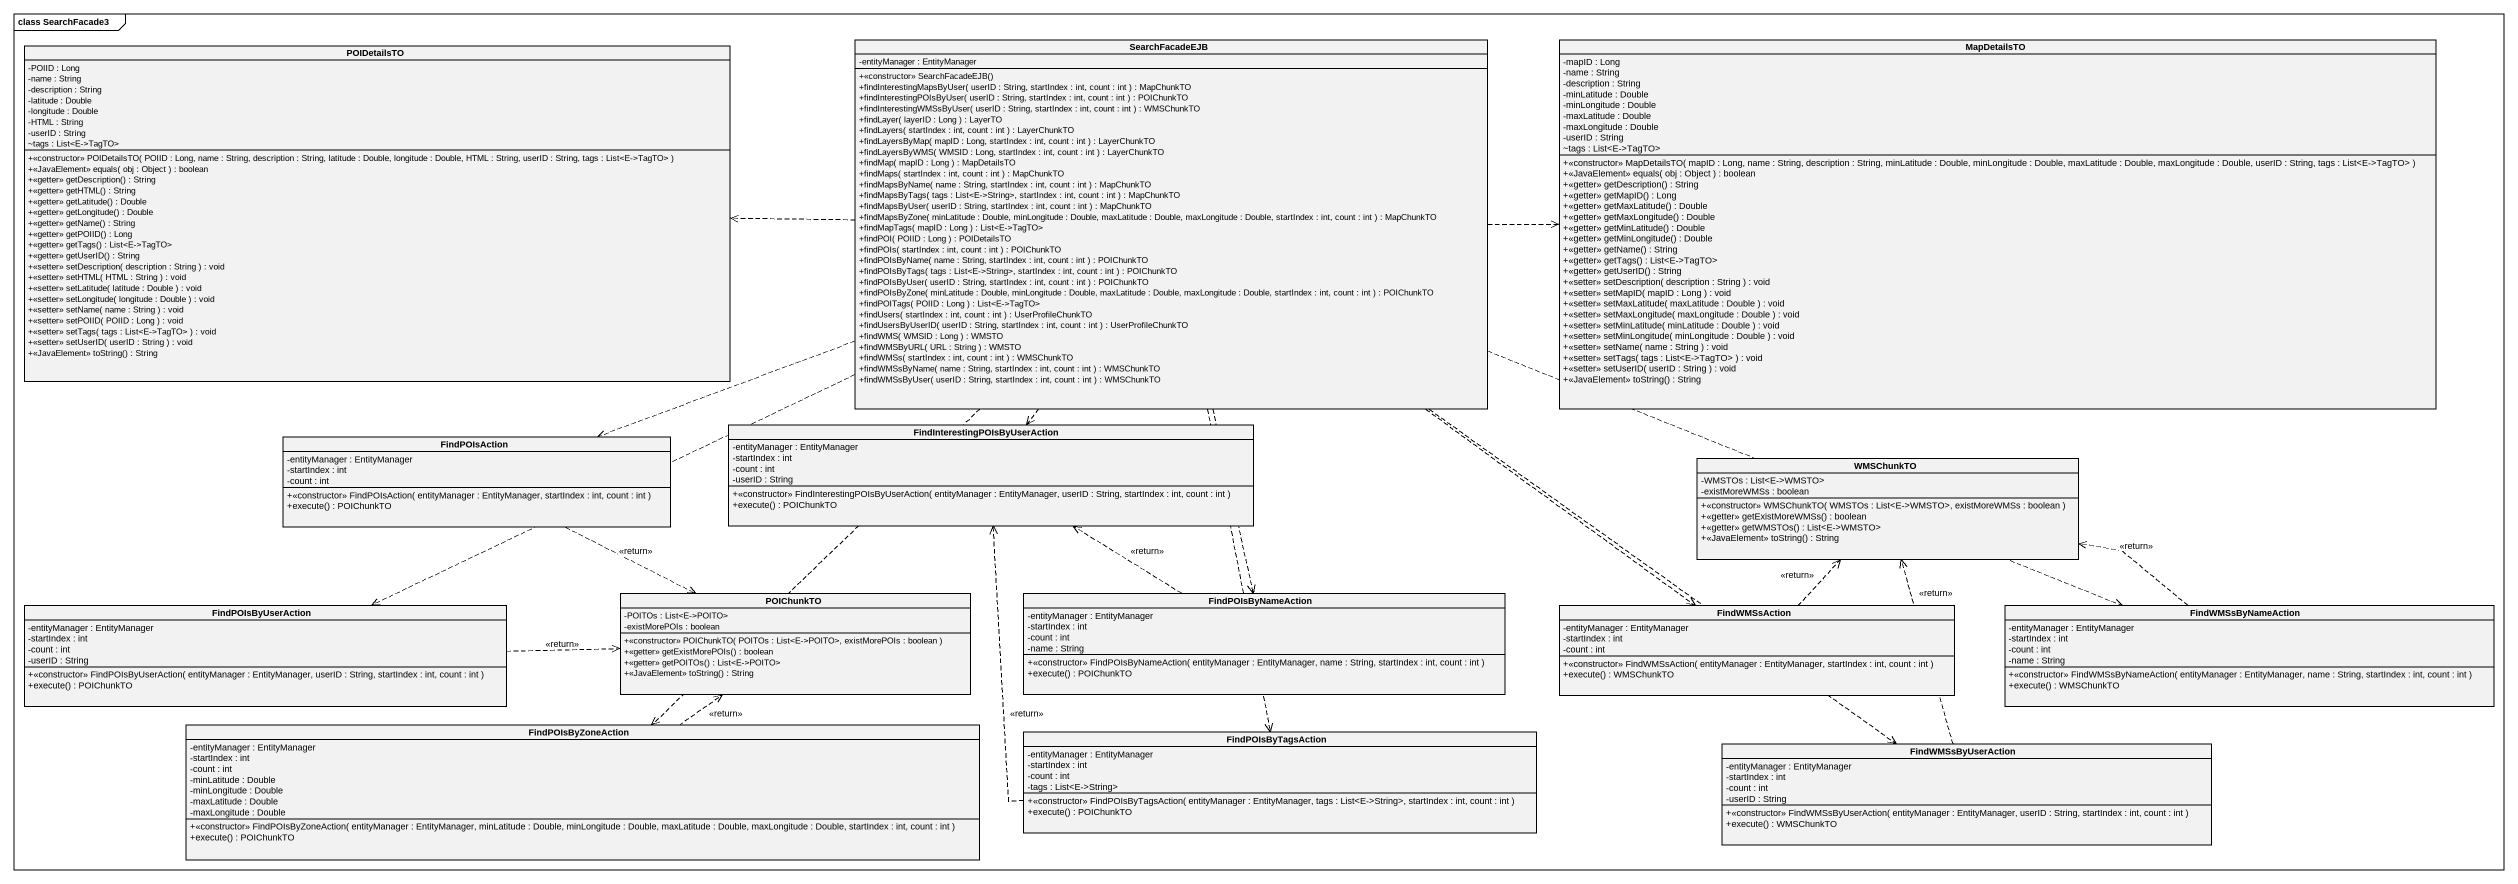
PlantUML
@startuml
mainframe class SearchFacade3
hide circle
hide empty members
skinparam classAttributeIconSize 0
class POIDetailsTO {
  -POIID : Long
  -name : String
  -description : String
  -latitude : Double
  -longitude : Double
  -HTML : String
  -userID : String
  ~tags : List<E->TagTO>
  +<<constructor>> POIDetailsTO( POIID : Long, name : String, description : String, latitude : Double, longitude : Double, HTML : String, userID : String, tags : List<E->TagTO> )
  +<<JavaElement>> equals( obj : Object ) : boolean
  +<<getter>> getDescription() : String
  +<<getter>> getHTML() : String
  +<<getter>> getLatitude() : Double
  +<<getter>> getLongitude() : Double
  +<<getter>> getName() : String
  +<<getter>> getPOIID() : Long
  +<<getter>> getTags() : List<E->TagTO>
  +<<getter>> getUserID() : String
  +<<setter>> setDescription( description : String ) : void
  +<<setter>> setHTML( HTML : String ) : void
  +<<setter>> setLatitude( latitude : Double ) : void
  +<<setter>> setLongitude( longitude : Double ) : void
  +<<setter>> setName( name : String ) : void
  +<<setter>> setPOIID( POIID : Long ) : void
  +<<setter>> setTags( tags : List<E->TagTO> ) : void
  +<<setter>> setUserID( userID : String ) : void
  +<<JavaElement>> toString() : String
}
class SearchFacadeEJB {
  -entityManager : EntityManager
  +<<constructor>> SearchFacadeEJB()
  +findInterestingMapsByUser( userID : String, startIndex : int, count : int ) : MapChunkTO
  +findInterestingPOIsByUser( userID : String, startIndex : int, count : int ) : POIChunkTO
  +findInterestingWMSsByUser( userID : String, startIndex : int, count : int ) : WMSChunkTO
  +findLayer( layerID : Long ) : LayerTO
  +findLayers( startIndex : int, count : int ) : LayerChunkTO
  +findLayersByMap( mapID : Long, startIndex : int, count : int ) : LayerChunkTO
  +findLayersByWMS( WMSID : Long, startIndex : int, count : int ) : LayerChunkTO
  +findMap( mapID : Long ) : MapDetailsTO
  +findMaps( startIndex : int, count : int ) : MapChunkTO
  +findMapsByName( name : String, startIndex : int, count : int ) : MapChunkTO
  +findMapsByTags( tags : List<E->String>, startIndex : int, count : int ) : MapChunkTO
  +findMapsByUser( userID : String, startIndex : int, count : int ) : MapChunkTO
  +findMapsByZone( minLatitude : Double, minLongitude : Double, maxLatitude : Double, maxLongitude : Double, startIndex : int, count : int ) : MapChunkTO
  +findMapTags( mapID : Long ) : List<E->TagTO>
  +findPOI( POIID : Long ) : POIDetailsTO
  +findPOIs( startIndex : int, count : int ) : POIChunkTO
  +findPOIsByName( name : String, startIndex : int, count : int ) : POIChunkTO
  +findPOIsByTags( tags : List<E->String>, startIndex : int, count : int ) : POIChunkTO
  +findPOIsByUser( userID : String, startIndex : int, count : int ) : POIChunkTO
  +findPOIsByZone( minLatitude : Double, minLongitude : Double, maxLatitude : Double, maxLongitude : Double, startIndex : int, count : int ) : POIChunkTO
  +findPOITags( POIID : Long ) : List<E->TagTO>
  +findUsers( startIndex : int, count : int ) : UserProfileChunkTO
  +findUsersByUserID( userID : String, startIndex : int, count : int ) : UserProfileChunkTO
  +findWMS( WMSID : Long ) : WMSTO
  +findWMSByURL( URL : String ) : WMSTO
  +findWMSs( startIndex : int, count : int ) : WMSChunkTO
  +findWMSsByName( name : String, startIndex : int, count : int ) : WMSChunkTO
  +findWMSsByUser( userID : String, startIndex : int, count : int ) : WMSChunkTO
}
class MapDetailsTO {
  -mapID : Long
  -name : String
  -description : String
  -minLatitude : Double
  -minLongitude : Double
  -maxLatitude : Double
  -maxLongitude : Double
  -userID : String
  ~tags : List<E->TagTO>
  +<<constructor>> MapDetailsTO( mapID : Long, name : String, description : String, minLatitude : Double, minLongitude : Double, maxLatitude : Double, maxLongitude : Double, userID : String, tags : List<E->TagTO> )
  +<<JavaElement>> equals( obj : Object ) : boolean
  +<<getter>> getDescription() : String
  +<<getter>> getMapID() : Long
  +<<getter>> getMaxLatitude() : Double
  +<<getter>> getMaxLongitude() : Double
  +<<getter>> getMinLatitude() : Double
  +<<getter>> getMinLongitude() : Double
  +<<getter>> getName() : String
  +<<getter>> getTags() : List<E->TagTO>
  +<<getter>> getUserID() : String
  +<<setter>> setDescription( description : String ) : void
  +<<setter>> setMapID( mapID : Long ) : void
  +<<setter>> setMaxLatitude( maxLatitude : Double ) : void
  +<<setter>> setMaxLongitude( maxLongitude : Double ) : void
  +<<setter>> setMinLatitude( minLatitude : Double ) : void
  +<<setter>> setMinLongitude( minLongitude : Double ) : void
  +<<setter>> setName( name : String ) : void
  +<<setter>> setTags( tags : List<E->TagTO> ) : void
  +<<setter>> setUserID( userID : String ) : void
  +<<JavaElement>> toString() : String
}
class FindPOIsAction {
  -entityManager : EntityManager
  -startIndex : int
  -count : int
  +<<constructor>> FindPOIsAction( entityManager : EntityManager, startIndex : int, count : int )
  +execute() : POIChunkTO
}
class "FindInterestingPOIsByUserAction" as FindInterestingPOIsByUserAct {
  -entityManager : EntityManager
  -startIndex : int
  -count : int
  -userID : String
  +<<constructor>> FindInterestingPOIsByUserAction( entityManager : EntityManager, userID : String, startIndex : int, count : int )
  +execute() : POIChunkTO
}
class WMSChunkTO {
  -WMSTOs : List<E->WMSTO>
  -existMoreWMSs : boolean
  +<<constructor>> WMSChunkTO( WMSTOs : List<E->WMSTO>, existMoreWMSs : boolean )
  +<<getter>> getExistMoreWMSs() : boolean
  +<<getter>> getWMSTOs() : List<E->WMSTO>
  +<<JavaElement>> toString() : String
}
class POIChunkTO {
  -POITOs : List<E->POITO>
  -existMorePOIs : boolean
  +<<constructor>> POIChunkTO( POITOs : List<E->POITO>, existMorePOIs : boolean )
  +<<getter>> getExistMorePOIs() : boolean
  +<<getter>> getPOITOs() : List<E->POITO>
  +<<JavaElement>> toString() : String
}
class FindPOIsByNameAction {
  -entityManager : EntityManager
  -startIndex : int
  -count : int
  -name : String
  +<<constructor>> FindPOIsByNameAction( entityManager : EntityManager, name : String, startIndex : int, count : int )
  +execute() : POIChunkTO
}
class FindPOIsByUserAction {
  -entityManager : EntityManager
  -startIndex : int
  -count : int
  -userID : String
  +<<constructor>> FindPOIsByUserAction( entityManager : EntityManager, userID : String, startIndex : int, count : int )
  +execute() : POIChunkTO
}
class FindWMSsAction {
  -entityManager : EntityManager
  -startIndex : int
  -count : int
  +<<constructor>> FindWMSsAction( entityManager : EntityManager, startIndex : int, count : int )
  +execute() : WMSChunkTO
}
class FindWMSsByNameAction {
  -entityManager : EntityManager
  -startIndex : int
  -count : int
  -name : String
  +<<constructor>> FindWMSsByNameAction( entityManager : EntityManager, name : String, startIndex : int, count : int )
  +execute() : WMSChunkTO
}
class FindPOIsByZoneAction {
  -entityManager : EntityManager
  -startIndex : int
  -count : int
  -minLatitude : Double
  -minLongitude : Double
  -maxLatitude : Double
  -maxLongitude : Double
  +<<constructor>> FindPOIsByZoneAction( entityManager : EntityManager, minLatitude : Double, minLongitude : Double, maxLatitude : Double, maxLongitude : Double, startIndex : int, count : int )
  +execute() : POIChunkTO
}
class FindPOIsByTagsAction {
  -entityManager : EntityManager
  -startIndex : int
  -count : int
  -tags : List<E->String>
  +<<constructor>> FindPOIsByTagsAction( entityManager : EntityManager, tags : List<E->String>, startIndex : int, count : int )
  +execute() : POIChunkTO
}
class FindWMSsByUserAction {
  -entityManager : EntityManager
  -startIndex : int
  -count : int
  -userID : String
  +<<constructor>> FindWMSsByUserAction( entityManager : EntityManager, userID : String, startIndex : int, count : int )
  +execute() : WMSChunkTO
}
SearchFacadeEJB .left.> POIDetailsTO
SearchFacadeEJB .right.> MapDetailsTO
SearchFacadeEJB .left.> FindPOIsAction
SearchFacadeEJB ..> FindInterestingPOIsByUserAct
SearchFacadeEJB ..> FindPOIsByNameAction
SearchFacadeEJB .left.> FindPOIsByUserAction
SearchFacadeEJB ..> FindWMSsAction
SearchFacadeEJB .right.> FindWMSsByNameAction
SearchFacadeEJB ..> FindPOIsByZoneAction
SearchFacadeEJB ..> FindPOIsByTagsAction
SearchFacadeEJB ..> FindWMSsByUserAction
FindPOIsAction .right.> POIChunkTO : <<return>>
FindPOIsByNameAction .up.> FindInterestingPOIsByUserAct : <<return>>
FindPOIsByUserAction .right.> POIChunkTO : <<return>>
FindWMSsAction .up.> WMSChunkTO : <<return>>
FindWMSsByNameAction .left.> WMSChunkTO : <<return>>
FindPOIsByZoneAction .up.> POIChunkTO : <<return>>
FindPOIsByTagsAction .up.> FindInterestingPOIsByUserAct : <<return>>
FindWMSsByUserAction .up.> WMSChunkTO : <<return>>
@enduml
